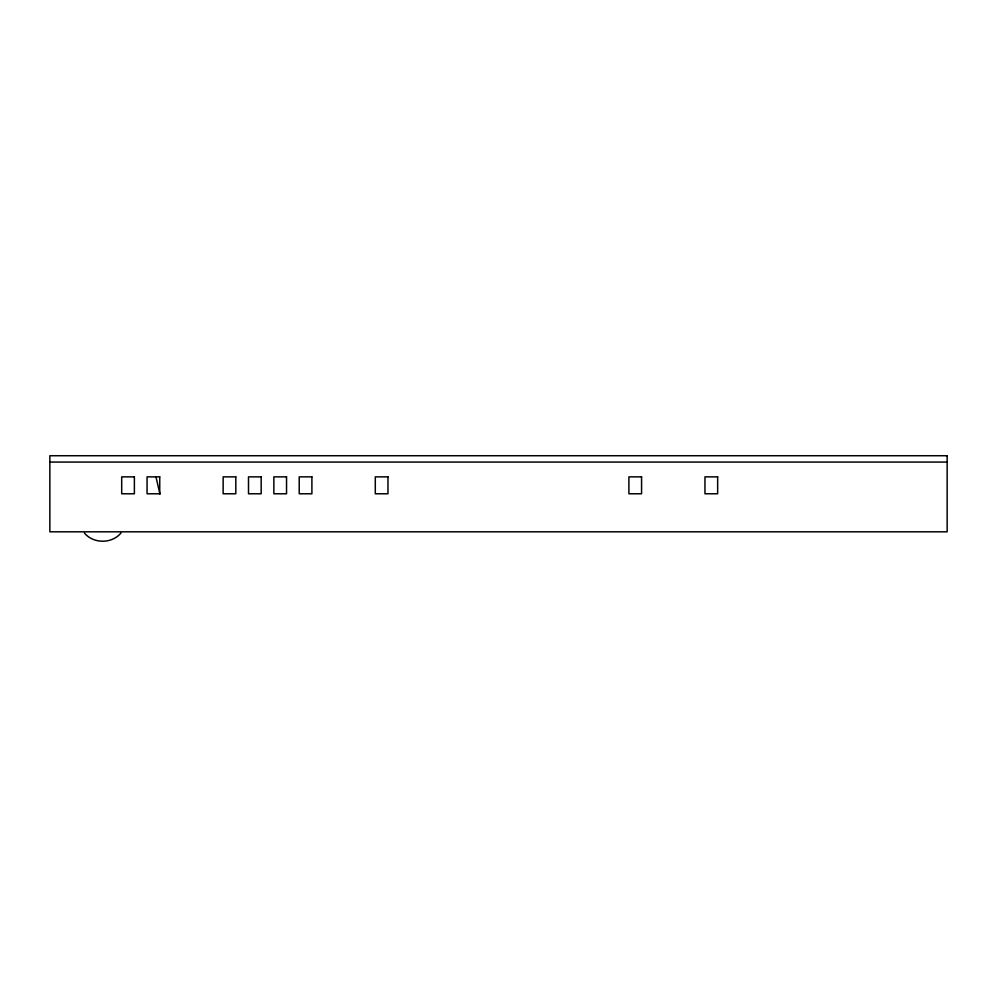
<?xml version="1.0" encoding="UTF-8"?>
<svg xmlns="http://www.w3.org/2000/svg" width="997" height="997" viewBox="0 0 997 997"><rect width="100%" height="100%" fill="white"/><g stroke="black" fill="none" stroke-linecap="round" stroke-linejoin="round"><path stroke-width="1.5" d="M120.949 533.046C111.888 543.938 93.469 543.938 84.409 533.046M49.85 462.072L947.15 462.072M155.931 476.716L159.994 494.25M947.15 455.729L49.85 455.729L49.85 531.812L947.15 531.812L947.15 455.729M134.383 476.865L121.696 476.865L121.696 493.777L134.383 493.777L134.383 476.865M159.744 476.865L147.058 476.865L147.058 493.777L159.744 493.777L159.744 476.865M235.815 476.865L223.141 476.865L223.141 493.777L235.815 493.777L235.815 476.865M261.177 476.865L248.502 476.865L248.502 493.777L261.177 493.777L261.177 476.865M286.538 476.865L273.863 476.865L273.863 493.777L286.538 493.777L286.538 476.865M311.899 476.865L299.212 476.865L299.212 493.777L311.899 493.777L311.899 476.865M387.97 476.865L375.296 476.865L375.296 493.777L387.97 493.777L387.97 476.865M641.569 476.865L628.895 476.865L628.895 493.777L641.569 493.777L641.569 476.865M717.653 476.865L704.966 476.865L704.966 493.777L717.653 493.777L717.653 476.865"/></g></svg>
